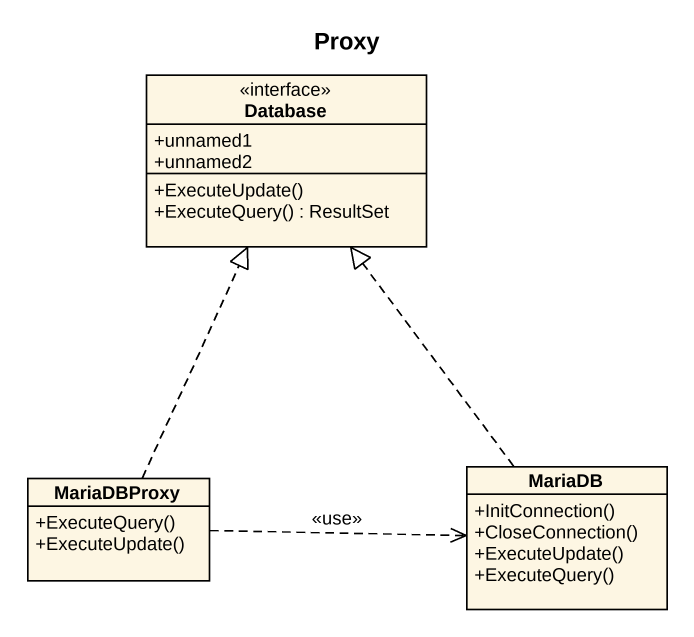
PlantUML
@startuml
title Proxy
hide circle
hide empty members
skinparam classAttributeIconSize 0
interface "Database" as Database_ {
  +unnamed1
  +unnamed2
  +ExecuteUpdate()
  +ExecuteQuery() : ResultSet
}
class MariaDBProxy {
  +ExecuteQuery()
  +ExecuteUpdate()
}
class MariaDB {
  +InitConnection()
  +CloseConnection()
  +ExecuteUpdate()
  +ExecuteQuery()
}
MariaDBProxy .up.|> Database_
MariaDBProxy .right.> MariaDB : <<use>>
MariaDB .up.|> Database_
@enduml
